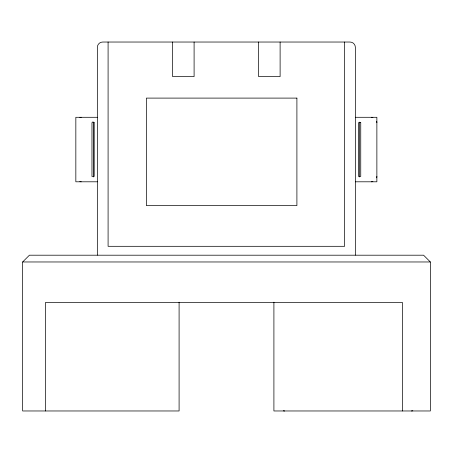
<?xml version="1.0" encoding="UTF-8"?>
<svg xmlns="http://www.w3.org/2000/svg" width="453" height="453" viewBox="0 0 453 453"><rect width="100%" height="100%" fill="white"/><g stroke="black" fill="none" stroke-linecap="round" stroke-linejoin="round"><path stroke-width="0.68" d="M376.686 177.814L376.873 176.427M179.094 302.208L179.094 410.967L22.65 410.967L22.65 261.97L29.422 255.198L423.578 255.198L430.35 261.97L430.35 410.967L273.906 410.967L273.906 302.208M79.824 117.474L81.212 117.293M371.494 181.8L372.887 181.619M411.432 410.967L412.819 410.78M97.338 117.293L75.838 117.293L75.838 181.8L97.338 181.8M355.367 117.293L376.873 117.293L376.873 181.8L355.367 181.8M22.65 261.97L430.35 261.97M371.494 117.293L372.887 117.474M79.824 181.619L81.212 181.8M92.837 121.795L93.352 122.123L93.352 176.97M376.686 121.279L376.873 122.667M402.581 410.967L402.581 302.61L45.34 302.61L45.34 410.967M359.359 122.123L359.359 176.97M355.367 255.118L355.367 47.412A5.374 5.374 0 0 0 349.993 42.033L102.718 42.033A5.374 5.374 0 0 0 97.338 47.412L97.338 255.118M344.62 42.033L344.62 246.307L108.091 246.307L108.091 42.033M280.113 42.033L280.113 76.597L258.606 76.597L258.606 42.033M194.099 42.033L194.099 76.597L172.599 76.597L172.599 42.033M284.699 410.962A5.385 5.368 -90 0 1 283.312 410.78M296.902 98.103L146.387 98.103L146.387 205.611L296.902 205.611L296.902 98.103M94.19 122.667L91.965 122.667L91.965 176.427L94.19 176.427L94.19 122.667M360.747 122.667L358.521 122.667L358.521 176.427L360.747 176.427L360.747 122.667"/></g></svg>
